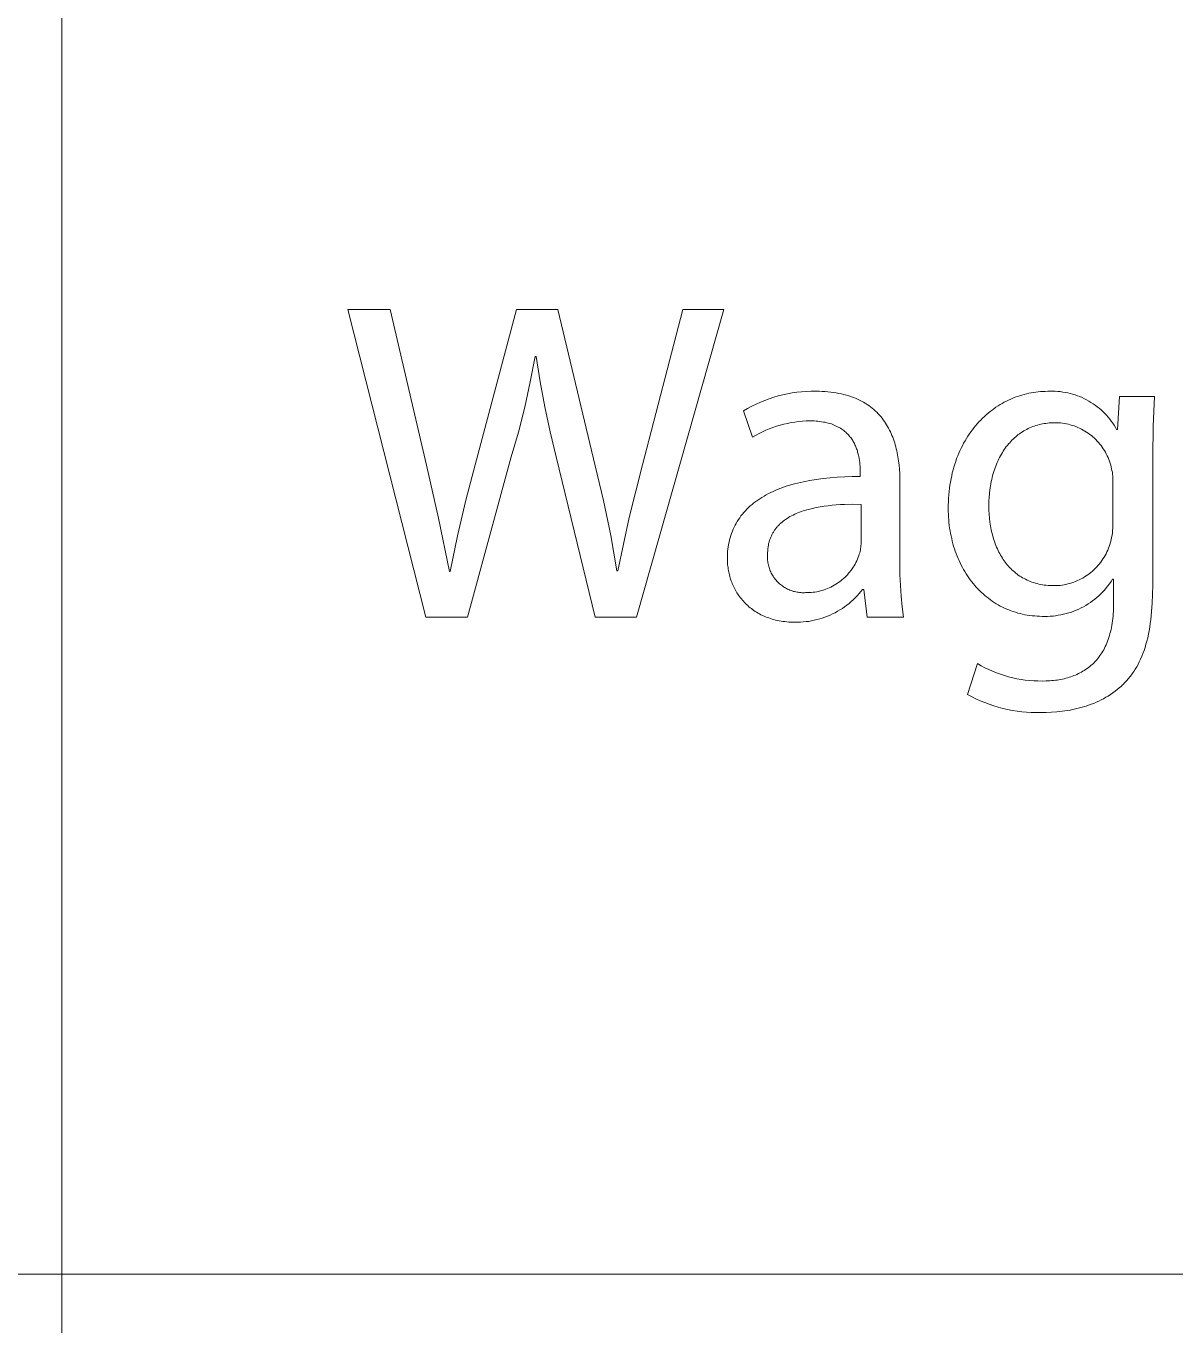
# Model space of a CAD drawing. Header units: millimetres. Extents: x 1348 to 6197, y -150 to 3238.
# Drawn here: x 5765.6 to 5887.8, y 115.8 to 253.9 of the extents above; entities that cross this region are included whole.
import ezdxf

# ---------------------------------------------------------------- set-up
doc = ezdxf.new("R2010")
doc.units = ezdxf.units.MM
doc.header["$MEASUREMENT"] = 0
doc.layers.add('Domyślny', color=7, linetype='Continuous', true_color=0x000000)

msp = doc.modelspace()

# ---------------------------------------------------------------- linework, layer by layer
at = {"layer": 'Domyślny', "color": 18, "lineweight": 15, "true_color": 0x000000}
for p, q in [((5769.41, -14.38), (5769.41, 392.21)), ((5808.14, 191.05), (5799.84, 223.76)), ((5799.84, 223.76), (5804.33, 223.76)), ((5804.33, 223.76), (5808.21, 207.23)), ((5813.39, 207.26), (5817.77, 223.76)), ((5817.77, 223.76), (5822.18, 223.76)), ((5822.18, 223.76), (5826.15, 207.16)), ((5839.81, 223.76), (5830.54, 191.05)), ((5831.17, 207.26), (5835.48, 223.76)), ((5835.48, 223.76), (5839.81, 223.76)), ((5819.75, 218.77), (5819.24, 216.08)), ((5819.85, 218.77), (5819.75, 218.77)), ((5820.27, 216.09), (5819.85, 218.77)), ((5819.24, 216.08), (5818.64, 213.4)), ((5820.77, 213.41), (5820.27, 216.09)), ((5844.18, 214.11), (5844.65, 214.28)), ((5844.65, 214.28), (5845.13, 214.44)), ((5845.13, 214.44), (5845.62, 214.58)), ((5845.62, 214.58), (5846.11, 214.7)), ((5846.11, 214.7), (5846.6, 214.81)), ((5846.6, 214.81), (5847.1, 214.9)), ((5847.1, 214.9), (5847.6, 214.97)), ((5847.6, 214.97), (5848.1, 215.02)), ((5848.1, 215.02), (5848.61, 215.06)), ((5848.61, 215.06), (5849.11, 215.08)), ((5849.11, 215.08), (5849.62, 215.08)), ((5849.62, 215.08), (5849.95, 215.08)), ((5849.95, 215.08), (5850.27, 215.07)), ((5850.27, 215.07), (5850.59, 215.05)), ((5850.59, 215.05), (5850.9, 215.02)), ((5850.9, 215.02), (5851.2, 214.99)), ((5851.2, 214.99), (5851.5, 214.96)), ((5851.5, 214.96), (5851.78, 214.91)), ((5851.78, 214.91), (5852.06, 214.86)), ((5852.06, 214.86), (5852.34, 214.8)), ((5852.34, 214.8), (5852.6, 214.74)), ((5852.6, 214.74), (5852.86, 214.67)), ((5852.86, 214.67), (5853.11, 214.6)), ((5853.11, 214.6), (5853.35, 214.52)), ((5853.35, 214.52), (5853.59, 214.43)), ((5853.59, 214.43), (5853.82, 214.34)), ((5853.82, 214.34), (5854.04, 214.24)), ((5854.04, 214.24), (5854.26, 214.14)), ((5870.11, 214.14), (5870.35, 214.25)), ((5870.35, 214.25), (5870.58, 214.35)), ((5870.58, 214.35), (5870.82, 214.44)), ((5870.82, 214.44), (5871.06, 214.53)), ((5871.06, 214.53), (5871.3, 214.61)), ((5871.3, 214.61), (5871.54, 214.68)), ((5871.54, 214.68), (5871.78, 214.75)), ((5871.78, 214.75), (5872.03, 214.81)), ((5872.03, 214.81), (5872.27, 214.87)), ((5872.27, 214.87), (5872.52, 214.92)), ((5872.52, 214.92), (5872.77, 214.96)), ((5872.77, 214.96), (5873.02, 214.99)), ((5873.02, 214.99), (5873.27, 215.02)), ((5873.27, 215.02), (5873.52, 215.05)), ((5873.52, 215.05), (5873.77, 215.06)), ((5873.77, 215.06), (5874.02, 215.07)), ((5874.02, 215.07), (5874.28, 215.08)), ((5874.28, 215.08), (5874.54, 215.09)), ((5874.54, 215.09), (5874.81, 215.09)), ((5874.81, 215.09), (5875.08, 215.08)), ((5875.08, 215.08), (5875.35, 215.06)), ((5875.35, 215.06), (5875.61, 215.04)), ((5875.61, 215.04), (5875.88, 215)), ((5875.88, 215), (5876.14, 214.96)), ((5876.14, 214.96), (5876.41, 214.91)), ((5876.41, 214.91), (5876.67, 214.85)), ((5876.67, 214.85), (5876.93, 214.78)), ((5876.93, 214.78), (5877.18, 214.7)), ((5877.18, 214.7), (5877.44, 214.61)), ((5877.44, 214.61), (5877.69, 214.51)), ((5877.69, 214.51), (5877.93, 214.41)), ((5877.93, 214.41), (5878.18, 214.29)), ((5878.18, 214.29), (5878.41, 214.17)), ((5878.41, 214.17), (5878.65, 214.04)), ((5881.7, 211.01), (5881.91, 214.54)), ((5881.91, 214.54), (5885.63, 214.54)), ((5885.63, 214.54), (5885.5, 211.32)), ((5818.64, 213.4), (5817.97, 210.74)), ((5821.34, 210.75), (5820.77, 213.41)), ((5841.91, 213), (5842.35, 213.25)), ((5842.87, 210.19), (5841.91, 213)), ((5842.35, 213.25), (5842.8, 213.49)), ((5842.8, 213.49), (5843.25, 213.71)), ((5843.25, 213.71), (5843.71, 213.92)), ((5843.71, 213.92), (5844.18, 214.11)), ((5854.26, 214.14), (5854.47, 214.03)), ((5854.47, 214.03), (5854.68, 213.92)), ((5854.68, 213.92), (5854.87, 213.8)), ((5854.87, 213.8), (5855.07, 213.68)), ((5855.07, 213.68), (5855.25, 213.55)), ((5855.25, 213.55), (5855.43, 213.42)), ((5855.43, 213.42), (5855.6, 213.28)), ((5855.6, 213.28), (5855.77, 213.14)), ((5855.77, 213.14), (5855.93, 213)), ((5855.93, 213), (5856.09, 212.85)), ((5856.09, 212.85), (5856.24, 212.69)), ((5867.93, 212.75), (5868.14, 212.92)), ((5868.14, 212.92), (5868.35, 213.08)), ((5868.35, 213.08), (5868.56, 213.23)), ((5868.56, 213.23), (5868.77, 213.38)), ((5868.77, 213.38), (5868.99, 213.52)), ((5868.99, 213.52), (5869.21, 213.66)), ((5869.21, 213.66), (5869.43, 213.79)), ((5869.43, 213.79), (5869.66, 213.91)), ((5869.66, 213.91), (5869.88, 214.03)), ((5869.88, 214.03), (5870.11, 214.14)), ((5878.65, 214.04), (5878.88, 213.9)), ((5878.88, 213.9), (5879.1, 213.76)), ((5879.1, 213.76), (5879.32, 213.6)), ((5879.32, 213.6), (5879.54, 213.44)), ((5879.54, 213.44), (5879.75, 213.27)), ((5879.75, 213.27), (5879.95, 213.1)), ((5879.95, 213.1), (5880.15, 212.92)), ((5880.15, 212.92), (5880.34, 212.73)), ((5845.81, 211.48), (5845.42, 211.36)), ((5846.19, 211.58), (5845.81, 211.48)), ((5846.59, 211.67), (5846.19, 211.58)), ((5846.98, 211.75), (5846.59, 211.67)), ((5847.38, 211.81), (5846.98, 211.75)), ((5847.78, 211.86), (5847.38, 211.81)), ((5848.18, 211.9), (5847.78, 211.86)), ((5848.58, 211.92), (5848.18, 211.9)), ((5848.99, 211.93), (5848.58, 211.92)), ((5849.21, 211.93), (5848.99, 211.93)), ((5849.42, 211.92), (5849.21, 211.93)), ((5849.63, 211.91), (5849.42, 211.92)), ((5849.84, 211.89), (5849.63, 211.91)), ((5850.04, 211.87), (5849.84, 211.89)), ((5850.23, 211.84), (5850.04, 211.87)), ((5850.42, 211.81), (5850.23, 211.84)), ((5850.6, 211.78), (5850.42, 211.81)), ((5850.77, 211.74), (5850.6, 211.78)), ((5850.94, 211.69), (5850.77, 211.74)), ((5851.11, 211.65), (5850.94, 211.69)), ((5851.27, 211.6), (5851.11, 211.65)), ((5851.42, 211.54), (5851.27, 211.6)), ((5851.57, 211.48), (5851.42, 211.54)), ((5851.71, 211.42), (5851.57, 211.48)), ((5851.85, 211.35), (5851.71, 211.42)), ((5856.24, 212.69), (5856.38, 212.54)), ((5856.38, 212.54), (5856.52, 212.38)), ((5856.52, 212.38), (5856.66, 212.21)), ((5856.66, 212.21), (5856.78, 212.04)), ((5856.78, 212.04), (5856.91, 211.87)), ((5856.91, 211.87), (5857.02, 211.7)), ((5857.02, 211.7), (5857.14, 211.52)), ((5857.14, 211.52), (5857.24, 211.34)), ((5866.43, 211.2), (5866.6, 211.42)), ((5866.6, 211.42), (5866.78, 211.63)), ((5866.78, 211.63), (5866.96, 211.83)), ((5866.96, 211.83), (5867.15, 212.02)), ((5867.15, 212.02), (5867.34, 212.21)), ((5867.34, 212.21), (5867.54, 212.4)), ((5867.54, 212.4), (5867.73, 212.58)), ((5867.73, 212.58), (5867.93, 212.75)), ((5873.02, 211.44), (5872.85, 211.38)), ((5873.19, 211.49), (5873.02, 211.44)), ((5873.36, 211.53), (5873.19, 211.49)), ((5873.53, 211.57), (5873.36, 211.53)), ((5873.71, 211.61), (5873.53, 211.57)), ((5873.89, 211.64), (5873.71, 211.61)), ((5874.07, 211.67), (5873.89, 211.64)), ((5874.25, 211.69), (5874.07, 211.67)), ((5874.44, 211.71), (5874.25, 211.69)), ((5874.62, 211.72), (5874.44, 211.71)), ((5874.81, 211.73), (5874.62, 211.72)), ((5875, 211.73), (5874.81, 211.73)), ((5875.21, 211.73), (5875, 211.73)), ((5875.42, 211.72), (5875.21, 211.73)), ((5875.64, 211.71), (5875.42, 211.72)), ((5875.85, 211.68), (5875.64, 211.71)), ((5876.06, 211.65), (5875.85, 211.68)), ((5876.26, 211.61), (5876.06, 211.65)), ((5876.47, 211.57), (5876.26, 211.61)), ((5876.68, 211.51), (5876.47, 211.57)), ((5876.88, 211.45), (5876.68, 211.51)), ((5877.08, 211.39), (5876.88, 211.45)), ((5880.34, 212.73), (5880.52, 212.53)), ((5880.52, 212.53), (5880.7, 212.33)), ((5880.7, 212.33), (5880.87, 212.12)), ((5880.87, 212.12), (5881.03, 211.91)), ((5881.03, 211.91), (5881.19, 211.69)), ((5881.19, 211.69), (5881.33, 211.47)), ((5881.33, 211.47), (5881.47, 211.24)), ((5817.97, 210.74), (5817.22, 208.1)), ((5821.98, 208.1), (5821.34, 210.75)), ((5843.21, 210.39), (5842.87, 210.19)), ((5843.57, 210.59), (5843.21, 210.39)), ((5843.93, 210.77), (5843.57, 210.59)), ((5844.29, 210.93), (5843.93, 210.77)), ((5844.66, 211.09), (5844.29, 210.93)), ((5845.04, 211.23), (5844.66, 211.09)), ((5845.42, 211.36), (5845.04, 211.23)), ((5851.98, 211.28), (5851.85, 211.35)), ((5852.11, 211.21), (5851.98, 211.28)), ((5852.24, 211.14), (5852.11, 211.21)), ((5852.36, 211.06), (5852.24, 211.14)), ((5852.47, 210.98), (5852.36, 211.06)), ((5852.58, 210.9), (5852.47, 210.98)), ((5852.69, 210.81), (5852.58, 210.9)), ((5852.79, 210.72), (5852.69, 210.81)), ((5852.89, 210.63), (5852.79, 210.72)), ((5852.98, 210.54), (5852.89, 210.63)), ((5853.07, 210.44), (5852.98, 210.54)), ((5853.16, 210.35), (5853.07, 210.44)), ((5853.24, 210.25), (5853.16, 210.35)), ((5853.32, 210.15), (5853.24, 210.25)), ((5853.39, 210.04), (5853.32, 210.15)), ((5853.46, 209.94), (5853.39, 210.04)), ((5857.24, 211.34), (5857.35, 211.15)), ((5857.35, 211.15), (5857.44, 210.96)), ((5857.44, 210.96), (5857.54, 210.77)), ((5857.54, 210.77), (5857.63, 210.58)), ((5857.63, 210.58), (5857.71, 210.38)), ((5857.71, 210.38), (5857.79, 210.19)), ((5857.79, 210.19), (5857.86, 209.99)), ((5865.48, 209.8), (5865.62, 210.05)), ((5865.62, 210.05), (5865.77, 210.29)), ((5865.77, 210.29), (5865.93, 210.53)), ((5865.93, 210.53), (5866.09, 210.76)), ((5866.09, 210.76), (5866.26, 210.99)), ((5866.26, 210.99), (5866.43, 211.2)), ((5870.73, 210.13), (5870.6, 210)), ((5870.87, 210.24), (5870.73, 210.13)), ((5871.01, 210.36), (5870.87, 210.24)), ((5871.15, 210.47), (5871.01, 210.36)), ((5871.29, 210.57), (5871.15, 210.47)), ((5871.43, 210.67), (5871.29, 210.57)), ((5871.58, 210.77), (5871.43, 210.67)), ((5871.73, 210.86), (5871.58, 210.77)), ((5871.88, 210.95), (5871.73, 210.86)), ((5872.04, 211.03), (5871.88, 210.95)), ((5872.19, 211.11), (5872.04, 211.03)), ((5872.35, 211.18), (5872.19, 211.11)), ((5872.52, 211.25), (5872.35, 211.18)), ((5872.68, 211.32), (5872.52, 211.25)), ((5872.85, 211.38), (5872.68, 211.32)), ((5877.28, 211.32), (5877.08, 211.39)), ((5877.47, 211.24), (5877.28, 211.32)), ((5877.67, 211.15), (5877.47, 211.24)), ((5877.86, 211.05), (5877.67, 211.15)), ((5878.04, 210.96), (5877.86, 211.05)), ((5878.23, 210.85), (5878.04, 210.96)), ((5878.41, 210.74), (5878.23, 210.85)), ((5878.58, 210.62), (5878.41, 210.74)), ((5878.75, 210.49), (5878.58, 210.62)), ((5878.92, 210.36), (5878.75, 210.49)), ((5879.08, 210.23), (5878.92, 210.36)), ((5879.24, 210.09), (5879.08, 210.23)), ((5879.39, 209.94), (5879.24, 210.09)), ((5881.47, 211.24), (5881.61, 211.01)), ((5881.61, 211.01), (5881.7, 211.01)), ((5885.5, 211.32), (5885.45, 208.1)), ((5853.53, 209.83), (5853.46, 209.94)), ((5853.59, 209.73), (5853.53, 209.83)), ((5853.65, 209.62), (5853.59, 209.73)), ((5853.71, 209.51), (5853.65, 209.62)), ((5853.76, 209.4), (5853.71, 209.51)), ((5853.82, 209.29), (5853.76, 209.4)), ((5853.86, 209.18), (5853.82, 209.29)), ((5853.91, 209.07), (5853.86, 209.18)), ((5853.95, 208.95), (5853.91, 209.07)), ((5853.99, 208.84), (5853.95, 208.95)), ((5854.03, 208.73), (5853.99, 208.84)), ((5854.06, 208.62), (5854.03, 208.73)), ((5857.86, 209.99), (5857.93, 209.78)), ((5857.93, 209.78), (5858, 209.58)), ((5858, 209.58), (5858.06, 209.37)), ((5858.06, 209.37), (5858.12, 209.17)), ((5858.12, 209.17), (5858.17, 208.96)), ((5858.17, 208.96), (5858.22, 208.74)), ((5858.22, 208.74), (5858.27, 208.53)), ((5864.82, 208.48), (5864.94, 208.76)), ((5864.94, 208.76), (5865.06, 209.03)), ((5865.06, 209.03), (5865.2, 209.29)), ((5865.2, 209.29), (5865.33, 209.55)), ((5865.33, 209.55), (5865.48, 209.8)), ((5869.55, 208.72), (5869.45, 208.56)), ((5869.65, 208.88), (5869.55, 208.72)), ((5869.76, 209.04), (5869.65, 208.88)), ((5869.87, 209.19), (5869.76, 209.04)), ((5869.99, 209.33), (5869.87, 209.19)), ((5870.11, 209.48), (5869.99, 209.33)), ((5870.23, 209.61), (5870.11, 209.48)), ((5870.35, 209.75), (5870.23, 209.61)), ((5870.47, 209.88), (5870.35, 209.75)), ((5870.6, 210), (5870.47, 209.88)), ((5879.54, 209.79), (5879.39, 209.94)), ((5879.68, 209.63), (5879.54, 209.79)), ((5879.82, 209.47), (5879.68, 209.63)), ((5879.95, 209.3), (5879.82, 209.47)), ((5880.07, 209.13), (5879.95, 209.3)), ((5880.19, 208.96), (5880.07, 209.13)), ((5880.31, 208.78), (5880.19, 208.96)), ((5880.41, 208.59), (5880.31, 208.78)), ((5812.39, 203.5), (5813.39, 207.26)), ((5817.22, 208.1), (5812.55, 191.05)), ((5826.12, 191.05), (5821.98, 208.1)), ((5829.77, 201.64), (5831.17, 207.26)), ((5854.09, 208.5), (5854.06, 208.62)), ((5854.12, 208.39), (5854.09, 208.5)), ((5854.15, 208.28), (5854.12, 208.39)), ((5854.17, 208.16), (5854.15, 208.28)), ((5854.21, 207.94), (5854.17, 208.16)), ((5854.25, 207.72), (5854.21, 207.94)), ((5854.28, 207.5), (5854.25, 207.72)), ((5854.3, 207.29), (5854.28, 207.5)), ((5854.31, 207.08), (5854.3, 207.29)), ((5858.27, 208.53), (5858.31, 208.32)), ((5858.31, 208.32), (5858.35, 208.1)), ((5858.35, 208.1), (5858.42, 207.67)), ((5858.42, 207.67), (5858.47, 207.23)), ((5864.3, 207.02), (5864.39, 207.33)), ((5864.39, 207.33), (5864.49, 207.62)), ((5864.49, 207.62), (5864.59, 207.92)), ((5864.59, 207.92), (5864.7, 208.2)), ((5864.7, 208.2), (5864.82, 208.48)), ((5868.82, 207.32), (5868.75, 207.13)), ((5868.9, 207.51), (5868.82, 207.32)), ((5868.99, 207.7), (5868.9, 207.51)), ((5869.07, 207.88), (5868.99, 207.7)), ((5869.16, 208.05), (5869.07, 207.88)), ((5869.25, 208.23), (5869.16, 208.05)), ((5869.35, 208.4), (5869.25, 208.23)), ((5869.45, 208.56), (5869.35, 208.4)), ((5880.51, 208.41), (5880.41, 208.59)), ((5880.61, 208.22), (5880.51, 208.41)), ((5880.69, 208.03), (5880.61, 208.22)), ((5880.78, 207.83), (5880.69, 208.03)), ((5880.85, 207.63), (5880.78, 207.83)), ((5880.92, 207.43), (5880.85, 207.63)), ((5880.98, 207.23), (5880.92, 207.43)), ((5885.45, 208.1), (5885.45, 194.45)), ((5808.21, 207.23), (5809.47, 201.58)), ((5826.15, 207.16), (5827.03, 203.46)), ((5850.38, 205.8), (5851.12, 205.88)), ((5851.12, 205.88), (5851.89, 205.94)), ((5851.89, 205.94), (5852.68, 205.98)), ((5852.68, 205.98), (5853.49, 206)), ((5853.49, 206), (5854.33, 206.01)), ((5854.32, 206.88), (5854.31, 207.08)), ((5854.33, 206.69), (5854.32, 206.88)), ((5854.33, 206.51), (5854.33, 206.69)), ((5854.33, 206.01), (5854.33, 206.51)), ((5858.47, 207.23), (5858.51, 206.79)), ((5858.51, 206.79), (5858.54, 206.34)), ((5858.54, 206.34), (5858.56, 205.9)), ((5858.56, 205.9), (5858.56, 205.46)), ((5863.99, 205.76), (5864.06, 206.08)), ((5864.06, 206.08), (5864.13, 206.4)), ((5864.13, 206.4), (5864.21, 206.72)), ((5864.21, 206.72), (5864.3, 207.02)), ((5868.37, 205.91), (5868.32, 205.69)), ((5868.42, 206.12), (5868.37, 205.91)), ((5868.48, 206.33), (5868.42, 206.12)), ((5868.54, 206.53), (5868.48, 206.33)), ((5868.61, 206.74), (5868.54, 206.53)), ((5868.68, 206.94), (5868.61, 206.74)), ((5868.75, 207.13), (5868.68, 206.94)), ((5881.03, 207.04), (5880.98, 207.23)), ((5881.07, 206.84), (5881.03, 207.04)), ((5881.11, 206.65), (5881.07, 206.84)), ((5881.15, 206.46), (5881.11, 206.65)), ((5881.18, 206.26), (5881.15, 206.46)), ((5881.2, 206.06), (5881.18, 206.26)), ((5881.21, 205.87), (5881.2, 206.06)), ((5881.22, 205.67), (5881.21, 205.87)), ((5845.08, 204.43), (5845.34, 204.55)), ((5845.34, 204.55), (5845.6, 204.66)), ((5845.6, 204.66), (5845.88, 204.76)), ((5845.88, 204.76), (5846.16, 204.87)), ((5846.16, 204.87), (5846.45, 204.97)), ((5846.45, 204.97), (5846.74, 205.06)), ((5846.74, 205.06), (5847.04, 205.15)), ((5847.04, 205.15), (5847.35, 205.23)), ((5847.35, 205.23), (5847.66, 205.32)), ((5847.66, 205.32), (5848.3, 205.46)), ((5848.3, 205.46), (5848.97, 205.6)), ((5848.97, 205.6), (5849.66, 205.71)), ((5849.66, 205.71), (5850.38, 205.8)), ((5858.56, 205.46), (5858.56, 196.69)), ((5863.79, 204.41), (5863.83, 204.76)), ((5863.83, 204.76), (5863.88, 205.1)), ((5863.88, 205.1), (5863.93, 205.43)), ((5863.93, 205.43), (5863.99, 205.76)), ((5868.13, 204.56), (5868.1, 204.33)), ((5868.16, 204.8), (5868.13, 204.56)), ((5868.19, 205.02), (5868.16, 204.8)), ((5868.23, 205.25), (5868.19, 205.02)), ((5868.27, 205.47), (5868.23, 205.25)), ((5868.32, 205.69), (5868.27, 205.47)), ((5881.22, 205.47), (5881.22, 205.67)), ((5881.22, 205.27), (5881.22, 205.47)), ((5881.22, 201.04), (5881.22, 205.27)), ((5811.5, 199.72), (5812.39, 203.5)), ((5827.03, 203.46), (5827.79, 199.73)), ((5842.83, 203.04), (5843.02, 203.2)), ((5843.02, 203.2), (5843.22, 203.35)), ((5843.22, 203.35), (5843.43, 203.5)), ((5843.43, 203.5), (5843.65, 203.65)), ((5843.65, 203.65), (5843.87, 203.79)), ((5843.87, 203.79), (5844.1, 203.92)), ((5844.1, 203.92), (5844.33, 204.06)), ((5844.33, 204.06), (5844.57, 204.19)), ((5844.57, 204.19), (5844.82, 204.31)), ((5844.82, 204.31), (5845.08, 204.43)), ((5863.7, 202.98), (5863.71, 203.35)), ((5863.71, 203.35), (5863.73, 203.71)), ((5863.73, 203.71), (5863.76, 204.06)), ((5863.76, 204.06), (5863.79, 204.41)), ((5868.06, 203.85), (5868.03, 203.36)), ((5868.03, 203.36), (5868.03, 202.85)), ((5868.08, 204.09), (5868.06, 203.85)), ((5868.1, 204.33), (5868.08, 204.09)), ((5841.51, 201.63), (5841.65, 201.82)), ((5841.65, 201.82), (5841.8, 202.01)), ((5841.8, 202.01), (5841.95, 202.19)), ((5841.95, 202.19), (5842.12, 202.37)), ((5842.12, 202.37), (5842.28, 202.54)), ((5842.28, 202.54), (5842.46, 202.71)), ((5842.46, 202.71), (5842.64, 202.88)), ((5842.64, 202.88), (5842.83, 203.04)), ((5846.86, 201.75), (5846.7, 201.65)), ((5847.02, 201.83), (5846.86, 201.75)), ((5847.19, 201.92), (5847.02, 201.83)), ((5847.36, 202), (5847.19, 201.92)), ((5847.53, 202.07), (5847.36, 202)), ((5847.71, 202.15), (5847.53, 202.07)), ((5847.89, 202.22), (5847.71, 202.15)), ((5848.07, 202.28), (5847.89, 202.22)), ((5848.26, 202.35), (5848.07, 202.28)), ((5848.45, 202.41), (5848.26, 202.35)), ((5848.64, 202.47), (5848.45, 202.41)), ((5848.84, 202.52), (5848.64, 202.47)), ((5849.24, 202.62), (5848.84, 202.52)), ((5849.64, 202.71), (5849.24, 202.62)), ((5850.06, 202.78), (5849.64, 202.71)), ((5850.48, 202.85), (5850.06, 202.78)), ((5850.91, 202.9), (5850.48, 202.85)), ((5851.35, 202.95), (5850.91, 202.9)), ((5851.78, 202.99), (5851.35, 202.95)), ((5852.22, 203.02), (5851.78, 202.99)), ((5852.66, 203.04), (5852.22, 203.02)), ((5853.55, 203.06), (5852.66, 203.04)), ((5854.43, 203.05), (5853.55, 203.06)), ((5854.43, 198.96), (5854.43, 203.05)), ((5863.7, 202.61), (5863.7, 202.98)), ((5863.7, 202.31), (5863.7, 202.61)), ((5863.71, 202), (5863.7, 202.31)), ((5863.73, 201.7), (5863.71, 202)), ((5868.03, 202.85), (5868.03, 202.42)), ((5868.03, 202.42), (5868.05, 202)), ((5868.05, 202), (5868.09, 201.58)), ((5809.47, 201.58), (5810.63, 195.91)), ((5828.55, 195.97), (5829.77, 201.64)), ((5840.73, 200.19), (5840.82, 200.4)), ((5840.82, 200.4), (5840.92, 200.62)), ((5840.92, 200.62), (5841.02, 200.83)), ((5841.02, 200.83), (5841.13, 201.03)), ((5841.13, 201.03), (5841.25, 201.24)), ((5841.25, 201.24), (5841.38, 201.43)), ((5841.38, 201.43), (5841.51, 201.63)), ((5845.28, 200.39), (5845.23, 200.32)), ((5845.33, 200.45), (5845.28, 200.39)), ((5845.38, 200.52), (5845.33, 200.45)), ((5845.43, 200.59), (5845.38, 200.52)), ((5845.49, 200.65), (5845.43, 200.59)), ((5845.55, 200.72), (5845.49, 200.65)), ((5845.61, 200.78), (5845.55, 200.72)), ((5845.66, 200.84), (5845.61, 200.78)), ((5845.73, 200.91), (5845.66, 200.84)), ((5845.79, 200.97), (5845.73, 200.91)), ((5845.85, 201.02), (5845.79, 200.97)), ((5845.92, 201.08), (5845.85, 201.02)), ((5845.98, 201.14), (5845.92, 201.08)), ((5846.05, 201.2), (5845.98, 201.14)), ((5846.12, 201.25), (5846.05, 201.2)), ((5846.26, 201.36), (5846.12, 201.25)), ((5846.4, 201.46), (5846.26, 201.36)), ((5846.55, 201.56), (5846.4, 201.46)), ((5846.7, 201.65), (5846.55, 201.56)), ((5863.75, 201.41), (5863.73, 201.7)), ((5863.77, 201.11), (5863.75, 201.41)), ((5863.81, 200.82), (5863.77, 201.11)), ((5863.84, 200.53), (5863.81, 200.82)), ((5863.89, 200.25), (5863.84, 200.53)), ((5868.09, 201.58), (5868.13, 201.16)), ((5868.13, 201.16), (5868.16, 200.96)), ((5868.16, 200.96), (5868.19, 200.76)), ((5868.19, 200.76), (5868.23, 200.56)), ((5868.23, 200.56), (5868.27, 200.36)), ((5868.27, 200.36), (5868.31, 200.16)), ((5881.18, 200.28), (5881.2, 200.53)), ((5881.2, 200.53), (5881.22, 200.79)), ((5881.22, 200.79), (5881.22, 201.04)), ((5810.73, 195.91), (5811.5, 199.72)), ((5827.79, 199.73), (5828.44, 195.97)), ((5840.33, 198.8), (5840.38, 199.04)), ((5840.38, 199.04), (5840.44, 199.27)), ((5840.44, 199.27), (5840.5, 199.51)), ((5840.5, 199.51), (5840.57, 199.74)), ((5840.57, 199.74), (5840.64, 199.96)), ((5840.64, 199.96), (5840.73, 200.19)), ((5844.64, 199.04), (5844.62, 198.95)), ((5844.66, 199.13), (5844.64, 199.04)), ((5844.69, 199.22), (5844.66, 199.13)), ((5844.72, 199.3), (5844.69, 199.22)), ((5844.75, 199.39), (5844.72, 199.3)), ((5844.78, 199.47), (5844.75, 199.39)), ((5844.81, 199.55), (5844.78, 199.47)), ((5844.85, 199.64), (5844.81, 199.55)), ((5844.88, 199.72), (5844.85, 199.64)), ((5844.92, 199.8), (5844.88, 199.72)), ((5844.96, 199.87), (5844.92, 199.8)), ((5845, 199.95), (5844.96, 199.87)), ((5845.04, 200.03), (5845, 199.95)), ((5845.09, 200.1), (5845.04, 200.03)), ((5845.13, 200.17), (5845.09, 200.1)), ((5845.18, 200.25), (5845.13, 200.17)), ((5845.23, 200.32), (5845.18, 200.25)), ((5854.42, 198.81), (5854.43, 198.96)), ((5863.94, 199.97), (5863.89, 200.25)), ((5863.99, 199.69), (5863.94, 199.97)), ((5864.06, 199.41), (5863.99, 199.69)), ((5864.12, 199.13), (5864.06, 199.41)), ((5864.19, 198.86), (5864.12, 199.13)), ((5868.31, 200.16), (5868.36, 199.97)), ((5868.36, 199.97), (5868.41, 199.77)), ((5868.41, 199.77), (5868.46, 199.58)), ((5868.46, 199.58), (5868.51, 199.4)), ((5868.51, 199.4), (5868.57, 199.21)), ((5868.57, 199.21), (5868.64, 199.03)), ((5868.64, 199.03), (5868.7, 198.85)), ((5880.88, 198.78), (5880.95, 199.03)), ((5880.95, 199.03), (5881.02, 199.27)), ((5881.02, 199.27), (5881.07, 199.52)), ((5881.07, 199.52), (5881.12, 199.77)), ((5881.12, 199.77), (5881.16, 200.03)), ((5881.16, 200.03), (5881.18, 200.28)), ((5840.2, 197.53), (5840.22, 197.79)), ((5840.22, 197.79), (5840.23, 198.05)), ((5840.23, 198.05), (5840.26, 198.3)), ((5840.26, 198.3), (5840.29, 198.55)), ((5840.29, 198.55), (5840.33, 198.8)), ((5844.48, 197.77), (5844.47, 197.64)), ((5844.47, 197.64), (5844.47, 197.51)), ((5844.49, 198.08), (5844.48, 197.98)), ((5844.48, 197.98), (5844.48, 197.88)), ((5844.48, 197.88), (5844.48, 197.77)), ((5844.5, 198.18), (5844.49, 198.08)), ((5844.51, 198.38), (5844.5, 198.28)), ((5844.5, 198.28), (5844.5, 198.18)), ((5844.53, 198.48), (5844.51, 198.38)), ((5844.54, 198.58), (5844.53, 198.48)), ((5844.56, 198.67), (5844.54, 198.58)), ((5844.57, 198.77), (5844.56, 198.67)), ((5844.59, 198.86), (5844.57, 198.77)), ((5844.62, 198.95), (5844.59, 198.86)), ((5854.12, 197.42), (5854.19, 197.61)), ((5854.19, 197.61), (5854.23, 197.75)), ((5854.23, 197.75), (5854.28, 197.9)), ((5854.28, 197.9), (5854.31, 198.05)), ((5854.31, 198.05), (5854.35, 198.2)), ((5854.35, 198.2), (5854.37, 198.35)), ((5854.37, 198.35), (5854.39, 198.5)), ((5854.39, 198.5), (5854.41, 198.66)), ((5854.41, 198.66), (5854.42, 198.81)), ((5864.27, 198.6), (5864.19, 198.86)), ((5864.35, 198.33), (5864.27, 198.6)), ((5864.44, 198.07), (5864.35, 198.33)), ((5864.54, 197.82), (5864.44, 198.07)), ((5864.63, 197.56), (5864.54, 197.82)), ((5868.7, 198.85), (5868.77, 198.67)), ((5868.77, 198.67), (5868.84, 198.49)), ((5868.84, 198.49), (5868.92, 198.32)), ((5868.92, 198.32), (5869, 198.15)), ((5869, 198.15), (5869.08, 197.98)), ((5869.08, 197.98), (5869.17, 197.82)), ((5869.17, 197.82), (5869.26, 197.66)), ((5869.26, 197.66), (5869.35, 197.5)), ((5880.27, 197.43), (5880.37, 197.61)), ((5880.37, 197.61), (5880.48, 197.8)), ((5880.48, 197.8), (5880.57, 197.99)), ((5880.57, 197.99), (5880.66, 198.18)), ((5880.66, 198.18), (5880.74, 198.38)), ((5880.74, 198.38), (5880.81, 198.58)), ((5880.81, 198.58), (5880.88, 198.78)), ((5840.2, 197.27), (5840.2, 197.53)), ((5840.2, 197.11), (5840.2, 197.27)), ((5840.21, 196.95), (5840.2, 197.11)), ((5840.22, 196.79), (5840.21, 196.95)), ((5840.23, 196.63), (5840.22, 196.79)), ((5840.25, 196.48), (5840.23, 196.63)), ((5840.27, 196.32), (5840.25, 196.48)), ((5840.29, 196.16), (5840.27, 196.32)), ((5844.47, 197.51), (5844.47, 197.38)), ((5844.47, 197.38), (5844.47, 197.25)), ((5844.47, 197.25), (5844.48, 197.12)), ((5844.48, 197.12), (5844.5, 196.99)), ((5844.5, 196.99), (5844.51, 196.86)), ((5844.51, 196.86), (5844.54, 196.73)), ((5844.54, 196.73), (5844.56, 196.6)), ((5844.56, 196.6), (5844.6, 196.47)), ((5844.6, 196.47), (5844.63, 196.35)), ((5844.63, 196.35), (5844.67, 196.22)), ((5844.67, 196.22), (5844.72, 196.1)), ((5853.47, 196.19), (5853.58, 196.36)), ((5853.58, 196.36), (5853.68, 196.52)), ((5853.68, 196.52), (5853.78, 196.7)), ((5853.78, 196.7), (5853.87, 196.87)), ((5853.87, 196.87), (5853.96, 197.05)), ((5853.96, 197.05), (5854.04, 197.24)), ((5854.04, 197.24), (5854.12, 197.42)), ((5858.56, 196.69), (5858.56, 195.56)), ((5864.74, 197.31), (5864.63, 197.56)), ((5864.85, 197.07), (5864.74, 197.31)), ((5864.96, 196.82), (5864.85, 197.07)), ((5865.08, 196.59), (5864.96, 196.82)), ((5865.2, 196.35), (5865.08, 196.59)), ((5865.33, 196.12), (5865.2, 196.35)), ((5869.35, 197.5), (5869.45, 197.34)), ((5869.45, 197.34), (5869.55, 197.19)), ((5869.55, 197.19), (5869.65, 197.04)), ((5869.65, 197.04), (5869.76, 196.9)), ((5869.76, 196.9), (5869.87, 196.75)), ((5869.87, 196.75), (5869.98, 196.62)), ((5869.98, 196.62), (5870.1, 196.48)), ((5870.1, 196.48), (5870.22, 196.35)), ((5870.22, 196.35), (5870.34, 196.22)), ((5870.34, 196.22), (5870.47, 196.1)), ((5879.2, 196.11), (5879.35, 196.25)), ((5879.35, 196.25), (5879.5, 196.41)), ((5879.5, 196.41), (5879.64, 196.57)), ((5879.64, 196.57), (5879.78, 196.73)), ((5879.78, 196.73), (5879.91, 196.9)), ((5879.91, 196.9), (5880.04, 197.07)), ((5880.04, 197.07), (5880.15, 197.25)), ((5880.15, 197.25), (5880.27, 197.43)), ((5810.63, 195.91), (5810.73, 195.91)), ((5828.44, 195.97), (5828.55, 195.97)), ((5840.32, 196.01), (5840.29, 196.16)), ((5840.35, 195.85), (5840.32, 196.01)), ((5840.38, 195.69), (5840.35, 195.85)), ((5840.42, 195.54), (5840.38, 195.69)), ((5840.46, 195.39), (5840.42, 195.54)), ((5840.5, 195.23), (5840.46, 195.39)), ((5840.55, 195.08), (5840.5, 195.23)), ((5840.6, 194.93), (5840.55, 195.08)), ((5840.66, 194.78), (5840.6, 194.93)), ((5844.72, 196.1), (5844.76, 195.98)), ((5844.76, 195.98), (5844.82, 195.86)), ((5844.82, 195.86), (5844.87, 195.74)), ((5844.87, 195.74), (5844.94, 195.63)), ((5844.94, 195.63), (5845, 195.51)), ((5845, 195.51), (5845.07, 195.4)), ((5845.07, 195.4), (5845.14, 195.29)), ((5845.14, 195.29), (5845.22, 195.19)), ((5845.22, 195.19), (5845.3, 195.09)), ((5845.3, 195.09), (5845.38, 194.98)), ((5845.38, 194.98), (5845.47, 194.89)), ((5845.47, 194.89), (5845.56, 194.79)), ((5852.07, 194.77), (5852.23, 194.89)), ((5852.23, 194.89), (5852.39, 195.02)), ((5852.39, 195.02), (5852.54, 195.15)), ((5852.54, 195.15), (5852.69, 195.28)), ((5852.69, 195.28), (5852.83, 195.42)), ((5852.83, 195.42), (5852.97, 195.57)), ((5852.97, 195.57), (5853.1, 195.72)), ((5853.1, 195.72), (5853.23, 195.87)), ((5853.23, 195.87), (5853.35, 196.03)), ((5853.35, 196.03), (5853.47, 196.19)), ((5858.56, 195.56), (5858.6, 194.43)), ((5865.46, 195.9), (5865.33, 196.12)), ((5865.6, 195.67), (5865.46, 195.9)), ((5865.74, 195.46), (5865.6, 195.67)), ((5865.89, 195.24), (5865.74, 195.46)), ((5866.04, 195.03), (5865.89, 195.24)), ((5866.19, 194.83), (5866.04, 195.03)), ((5866.35, 194.63), (5866.19, 194.83)), ((5870.47, 196.1), (5870.6, 195.98)), ((5870.6, 195.98), (5870.73, 195.86)), ((5870.73, 195.86), (5870.87, 195.75)), ((5870.87, 195.75), (5871.01, 195.64)), ((5871.01, 195.64), (5871.15, 195.53)), ((5871.15, 195.53), (5871.3, 195.43)), ((5871.3, 195.43), (5871.45, 195.34)), ((5871.45, 195.34), (5871.6, 195.25)), ((5871.6, 195.25), (5871.76, 195.16)), ((5871.76, 195.16), (5871.92, 195.08)), ((5871.92, 195.08), (5872.09, 195)), ((5872.09, 195), (5872.25, 194.92)), ((5872.25, 194.92), (5872.42, 194.85)), ((5872.42, 194.85), (5872.6, 194.79)), ((5877.04, 194.78), (5877.24, 194.85)), ((5877.24, 194.85), (5877.43, 194.94)), ((5877.43, 194.94), (5877.63, 195.02)), ((5877.63, 195.02), (5877.82, 195.12)), ((5877.82, 195.12), (5878.01, 195.22)), ((5878.01, 195.22), (5878.19, 195.33)), ((5878.19, 195.33), (5878.37, 195.45)), ((5878.37, 195.45), (5878.54, 195.57)), ((5878.54, 195.57), (5878.71, 195.69)), ((5878.71, 195.69), (5878.88, 195.82)), ((5878.88, 195.82), (5879.04, 195.96)), ((5879.04, 195.96), (5879.2, 196.11)), ((5881.01, 194.84), (5880.85, 194.61)), ((5881.17, 195.08), (5881.01, 194.84)), ((5881.28, 195.08), (5881.17, 195.08)), ((5881.28, 192.47), (5881.28, 195.08)), ((5840.71, 194.64), (5840.66, 194.78)), ((5840.78, 194.49), (5840.71, 194.64)), ((5840.84, 194.34), (5840.78, 194.49)), ((5840.91, 194.2), (5840.84, 194.34)), ((5840.98, 194.06), (5840.91, 194.2)), ((5841.06, 193.92), (5840.98, 194.06)), ((5841.14, 193.78), (5841.06, 193.92)), ((5841.22, 193.64), (5841.14, 193.78)), ((5841.31, 193.51), (5841.22, 193.64)), ((5841.4, 193.38), (5841.31, 193.51)), ((5845.56, 194.79), (5845.65, 194.7)), ((5845.65, 194.7), (5845.75, 194.61)), ((5845.75, 194.61), (5845.85, 194.53)), ((5845.85, 194.53), (5845.95, 194.45)), ((5845.95, 194.45), (5846.05, 194.37)), ((5846.05, 194.37), (5846.16, 194.29)), ((5846.16, 194.29), (5846.27, 194.22)), ((5846.27, 194.22), (5846.38, 194.16)), ((5846.38, 194.16), (5846.5, 194.09)), ((5846.5, 194.09), (5846.61, 194.04)), ((5846.61, 194.04), (5846.73, 193.98)), ((5846.73, 193.98), (5846.85, 193.93)), ((5846.85, 193.93), (5846.98, 193.88)), ((5846.98, 193.88), (5847.1, 193.84)), ((5847.1, 193.84), (5847.22, 193.8)), ((5847.22, 193.8), (5847.35, 193.77)), ((5847.35, 193.77), (5847.48, 193.74)), ((5847.48, 193.74), (5847.61, 193.72)), ((5847.61, 193.72), (5847.74, 193.7)), ((5847.74, 193.7), (5847.87, 193.68)), ((5847.87, 193.68), (5848, 193.67)), ((5848, 193.67), (5848.13, 193.66)), ((5848.13, 193.66), (5848.26, 193.66)), ((5848.26, 193.66), (5848.39, 193.66)), ((5848.39, 193.66), (5848.52, 193.67)), ((5848.52, 193.67), (5848.72, 193.67)), ((5848.72, 193.67), (5848.92, 193.67)), ((5848.92, 193.67), (5849.12, 193.69)), ((5849.12, 193.69), (5849.31, 193.7)), ((5849.31, 193.7), (5849.51, 193.73)), ((5849.51, 193.73), (5849.71, 193.76)), ((5849.71, 193.76), (5849.9, 193.8)), ((5849.9, 193.8), (5850.1, 193.85)), ((5850.1, 193.85), (5850.29, 193.9)), ((5850.29, 193.9), (5850.48, 193.96)), ((5850.48, 193.96), (5850.67, 194.03)), ((5850.67, 194.03), (5850.86, 194.1)), ((5850.86, 194.1), (5851.04, 194.18)), ((5851.04, 194.18), (5851.22, 194.26)), ((5851.22, 194.26), (5851.4, 194.35)), ((5851.4, 194.35), (5851.57, 194.45)), ((5851.57, 194.45), (5851.74, 194.55)), ((5851.74, 194.55), (5851.91, 194.66)), ((5851.91, 194.66), (5852.07, 194.77)), ((5854.2, 193.55), (5854, 193.33)), ((5854.39, 193.77), (5854.2, 193.55)), ((5854.57, 194.01), (5854.39, 193.77)), ((5854.73, 194.01), (5854.57, 194.01)), ((5855.06, 191.05), (5854.73, 194.01)), ((5858.6, 194.43), (5858.68, 193.3)), ((5866.52, 194.44), (5866.35, 194.63)), ((5866.68, 194.25), (5866.52, 194.44)), ((5866.86, 194.06), (5866.68, 194.25)), ((5867.03, 193.88), (5866.86, 194.06)), ((5867.21, 193.71), (5867.03, 193.88)), ((5867.4, 193.54), (5867.21, 193.71)), ((5867.59, 193.37), (5867.4, 193.54)), ((5872.6, 194.79), (5872.78, 194.73)), ((5872.78, 194.73), (5872.96, 194.67)), ((5872.96, 194.67), (5873.14, 194.62)), ((5873.14, 194.62), (5873.33, 194.58)), ((5873.33, 194.58), (5873.52, 194.54)), ((5873.52, 194.54), (5873.72, 194.5)), ((5873.72, 194.5), (5873.91, 194.47)), ((5873.91, 194.47), (5874.11, 194.45)), ((5874.11, 194.45), (5874.32, 194.43)), ((5874.32, 194.43), (5874.53, 194.42)), ((5874.53, 194.42), (5874.74, 194.41)), ((5874.74, 194.41), (5874.95, 194.41)), ((5874.95, 194.41), (5875.17, 194.41)), ((5875.17, 194.41), (5875.38, 194.42)), ((5875.38, 194.42), (5875.59, 194.44)), ((5875.59, 194.44), (5875.8, 194.47)), ((5875.8, 194.47), (5876.01, 194.5)), ((5876.01, 194.5), (5876.22, 194.54)), ((5876.22, 194.54), (5876.43, 194.59)), ((5876.43, 194.59), (5876.63, 194.65)), ((5876.63, 194.65), (5876.84, 194.71)), ((5876.84, 194.71), (5877.04, 194.78)), ((5879.92, 193.53), (5879.71, 193.33)), ((5880.12, 193.73), (5879.92, 193.53)), ((5880.31, 193.94), (5880.12, 193.73)), ((5880.5, 194.16), (5880.31, 193.94)), ((5880.68, 194.38), (5880.5, 194.16)), ((5880.85, 194.61), (5880.68, 194.38)), ((5885.44, 193.47), (5885.4, 192.53)), ((5885.45, 194.45), (5885.44, 193.47)), ((5841.49, 193.24), (5841.4, 193.38)), ((5841.59, 193.12), (5841.49, 193.24)), ((5841.69, 192.99), (5841.59, 193.12)), ((5841.8, 192.86), (5841.69, 192.99)), ((5841.9, 192.74), (5841.8, 192.86)), ((5842.01, 192.62), (5841.9, 192.74)), ((5842.13, 192.51), (5842.01, 192.62)), ((5842.25, 192.39), (5842.13, 192.51)), ((5842.37, 192.28), (5842.25, 192.39)), ((5842.49, 192.17), (5842.37, 192.28)), ((5842.62, 192.06), (5842.49, 192.17)), ((5842.75, 191.96), (5842.62, 192.06)), ((5852.67, 192.15), (5852.43, 191.99)), ((5852.91, 192.33), (5852.67, 192.15)), ((5853.14, 192.52), (5852.91, 192.33)), ((5853.37, 192.71), (5853.14, 192.52)), ((5853.59, 192.91), (5853.37, 192.71)), ((5853.8, 193.11), (5853.59, 192.91)), ((5854, 193.33), (5853.8, 193.11)), ((5858.68, 193.3), (5858.79, 192.17)), ((5858.79, 192.17), (5858.95, 191.05)), ((5867.78, 193.21), (5867.59, 193.37)), ((5867.98, 193.06), (5867.78, 193.21)), ((5868.18, 192.91), (5867.98, 193.06)), ((5868.38, 192.76), (5868.18, 192.91)), ((5868.59, 192.62), (5868.38, 192.76)), ((5868.8, 192.49), (5868.59, 192.62)), ((5869.01, 192.37), (5868.8, 192.49)), ((5869.23, 192.24), (5869.01, 192.37)), ((5869.45, 192.13), (5869.23, 192.24)), ((5869.68, 192.02), (5869.45, 192.13)), ((5878.09, 192.17), (5877.84, 192.04)), ((5878.34, 192.31), (5878.09, 192.17)), ((5878.58, 192.46), (5878.34, 192.31)), ((5878.82, 192.62), (5878.58, 192.46)), ((5879.05, 192.79), (5878.82, 192.62)), ((5879.28, 192.96), (5879.05, 192.79)), ((5879.5, 193.14), (5879.28, 192.96)), ((5879.71, 193.33), (5879.5, 193.14)), ((5881.27, 191.92), (5881.28, 192.47)), ((5885.4, 192.53), (5885.33, 191.64)), ((5812.55, 191.05), (5808.14, 191.05)), ((5830.54, 191.05), (5826.12, 191.05)), ((5842.89, 191.86), (5842.75, 191.96)), ((5843.03, 191.76), (5842.89, 191.86)), ((5843.17, 191.67), (5843.03, 191.76)), ((5843.31, 191.57), (5843.17, 191.67)), ((5843.46, 191.49), (5843.31, 191.57)), ((5843.62, 191.4), (5843.46, 191.49)), ((5843.77, 191.32), (5843.62, 191.4)), ((5843.93, 191.24), (5843.77, 191.32)), ((5844.1, 191.17), (5843.93, 191.24)), ((5844.26, 191.1), (5844.1, 191.17)), ((5844.43, 191.03), (5844.26, 191.1)), ((5844.6, 190.97), (5844.43, 191.03)), ((5844.78, 190.91), (5844.6, 190.97)), ((5844.96, 190.85), (5844.78, 190.91)), ((5845.14, 190.8), (5844.96, 190.85)), ((5845.33, 190.75), (5845.14, 190.8)), ((5845.52, 190.71), (5845.33, 190.75)), ((5845.72, 190.67), (5845.52, 190.71)), ((5845.91, 190.64), (5845.72, 190.67)), ((5849.45, 190.72), (5849.15, 190.66)), ((5849.73, 190.79), (5849.45, 190.72)), ((5850.02, 190.87), (5849.73, 190.79)), ((5850.3, 190.96), (5850.02, 190.87)), ((5850.58, 191.05), (5850.3, 190.96)), ((5850.86, 191.16), (5850.58, 191.05)), ((5851.13, 191.27), (5850.86, 191.16)), ((5851.4, 191.4), (5851.13, 191.27)), ((5851.66, 191.53), (5851.4, 191.4)), ((5851.92, 191.68), (5851.66, 191.53)), ((5852.18, 191.83), (5851.92, 191.68)), ((5852.43, 191.99), (5852.18, 191.83)), ((5858.95, 191.05), (5855.06, 191.05)), ((5869.91, 191.92), (5869.68, 192.02)), ((5870.14, 191.82), (5869.91, 191.92)), ((5870.37, 191.73), (5870.14, 191.82)), ((5870.61, 191.64), (5870.37, 191.73)), ((5870.85, 191.57), (5870.61, 191.64)), ((5871.1, 191.49), (5870.85, 191.57)), ((5871.35, 191.43), (5871.1, 191.49)), ((5871.6, 191.37), (5871.35, 191.43)), ((5871.85, 191.32), (5871.6, 191.37)), ((5872.1, 191.27), (5871.85, 191.32)), ((5872.36, 191.23), (5872.1, 191.27)), ((5872.62, 191.2), (5872.36, 191.23)), ((5872.89, 191.18), (5872.62, 191.2)), ((5873.15, 191.16), (5872.89, 191.18)), ((5873.42, 191.15), (5873.15, 191.16)), ((5873.69, 191.14), (5873.42, 191.15)), ((5873.98, 191.14), (5873.69, 191.14)), ((5874.26, 191.14), (5873.98, 191.14)), ((5874.55, 191.15), (5874.26, 191.14)), ((5874.84, 191.17), (5874.55, 191.15)), ((5875.12, 191.2), (5874.84, 191.17)), ((5875.4, 191.25), (5875.12, 191.2)), ((5875.68, 191.3), (5875.4, 191.25)), ((5875.96, 191.36), (5875.68, 191.3)), ((5876.24, 191.43), (5875.96, 191.36)), ((5876.51, 191.51), (5876.24, 191.43)), ((5876.79, 191.59), (5876.51, 191.51)), ((5877.05, 191.69), (5876.79, 191.59)), ((5877.32, 191.8), (5877.05, 191.69)), ((5877.58, 191.91), (5877.32, 191.8)), ((5877.84, 192.04), (5877.58, 191.91)), ((5881.17, 190.65), (5881.2, 190.9)), ((5881.2, 190.9), (5881.23, 191.15)), ((5881.23, 191.15), (5881.25, 191.4)), ((5881.25, 191.4), (5881.26, 191.66)), ((5881.26, 191.66), (5881.27, 191.92)), ((5885.25, 190.79), (5885.19, 190.38)), ((5885.29, 191.21), (5885.25, 190.79)), ((5885.33, 191.64), (5885.29, 191.21)), ((5846.11, 190.6), (5845.91, 190.64)), ((5846.32, 190.58), (5846.11, 190.6)), ((5846.52, 190.56), (5846.32, 190.58)), ((5846.73, 190.54), (5846.52, 190.56)), ((5846.95, 190.53), (5846.73, 190.54)), ((5847.17, 190.52), (5846.95, 190.53)), ((5847.39, 190.52), (5847.17, 190.52)), ((5847.68, 190.52), (5847.39, 190.52)), ((5847.98, 190.53), (5847.68, 190.52)), ((5848.27, 190.55), (5847.98, 190.53)), ((5848.57, 190.58), (5848.27, 190.55)), ((5848.86, 190.61), (5848.57, 190.58)), ((5849.15, 190.66), (5848.86, 190.61)), ((5880.84, 189.09), (5880.9, 189.3)), ((5880.9, 189.3), (5880.96, 189.51)), ((5880.96, 189.51), (5881.01, 189.73)), ((5881.01, 189.73), (5881.06, 189.95)), ((5881.06, 189.95), (5881.1, 190.18)), ((5881.1, 190.18), (5881.14, 190.41)), ((5881.14, 190.41), (5881.17, 190.65)), ((5885.06, 189.6), (5884.99, 189.23)), ((5885.13, 189.99), (5885.06, 189.6)), ((5885.19, 190.38), (5885.13, 189.99)), ((5880.32, 187.76), (5880.4, 187.94)), ((5880.4, 187.94), (5880.49, 188.12)), ((5880.49, 188.12), (5880.57, 188.3)), ((5880.57, 188.3), (5880.64, 188.49)), ((5880.64, 188.49), (5880.71, 188.69)), ((5880.71, 188.69), (5880.78, 188.88)), ((5880.78, 188.88), (5880.84, 189.09)), ((5884.73, 188.17), (5884.63, 187.83)), ((5884.82, 188.51), (5884.73, 188.17)), ((5884.91, 188.86), (5884.82, 188.51)), ((5884.99, 189.23), (5884.91, 188.86)), ((5879.38, 186.4), (5879.49, 186.53)), ((5879.49, 186.53), (5879.61, 186.67)), ((5879.61, 186.67), (5879.72, 186.81)), ((5879.72, 186.81), (5879.83, 186.96)), ((5879.83, 186.96), (5879.93, 187.11)), ((5879.93, 187.11), (5880.04, 187.27)), ((5880.04, 187.27), (5880.13, 187.43)), ((5880.13, 187.43), (5880.23, 187.59)), ((5880.23, 187.59), (5880.32, 187.76)), ((5884.16, 186.6), (5884.02, 186.31)), ((5884.28, 186.89), (5884.16, 186.6)), ((5884.41, 187.2), (5884.28, 186.89)), ((5884.52, 187.51), (5884.41, 187.2)), ((5884.63, 187.83), (5884.52, 187.51)), ((5865.73, 182.84), (5866.8, 186.11)), ((5866.8, 186.11), (5867.19, 185.88)), ((5867.19, 185.88), (5867.59, 185.67)), ((5867.59, 185.67), (5868, 185.48)), ((5868, 185.48), (5868.41, 185.3)), ((5868.41, 185.3), (5868.83, 185.13)), ((5877.71, 185.13), (5877.87, 185.21)), ((5877.87, 185.21), (5878.02, 185.3)), ((5878.02, 185.3), (5878.17, 185.39)), ((5878.17, 185.39), (5878.31, 185.48)), ((5878.31, 185.48), (5878.46, 185.58)), ((5878.46, 185.58), (5878.6, 185.69)), ((5878.6, 185.69), (5878.74, 185.8)), ((5878.74, 185.8), (5878.87, 185.91)), ((5878.87, 185.91), (5879, 186.02)), ((5879, 186.02), (5879.13, 186.14)), ((5879.13, 186.14), (5879.25, 186.27)), ((5879.25, 186.27), (5879.38, 186.4)), ((5883.42, 185.26), (5883.34, 185.13)), ((5883.58, 185.51), (5883.42, 185.26)), ((5883.74, 185.77), (5883.58, 185.51)), ((5883.88, 186.03), (5883.74, 185.77)), ((5884.02, 186.31), (5883.88, 186.03)), ((5868.83, 185.13), (5869.26, 184.98)), ((5869.26, 184.98), (5869.69, 184.84)), ((5869.69, 184.84), (5870.12, 184.71)), ((5870.12, 184.71), (5870.56, 184.6)), ((5870.56, 184.6), (5871, 184.51)), ((5871, 184.51), (5871.44, 184.43)), ((5871.44, 184.43), (5871.89, 184.37)), ((5871.89, 184.37), (5872.34, 184.32)), ((5872.34, 184.32), (5872.79, 184.29)), ((5872.79, 184.29), (5873.24, 184.27)), ((5873.24, 184.27), (5873.69, 184.26)), ((5873.69, 184.26), (5874.1, 184.27)), ((5874.1, 184.27), (5874.3, 184.28)), ((5874.3, 184.28), (5874.5, 184.29)), ((5874.5, 184.29), (5874.7, 184.31)), ((5874.7, 184.31), (5874.89, 184.33)), ((5874.89, 184.33), (5875.09, 184.35)), ((5875.09, 184.35), (5875.28, 184.37)), ((5875.28, 184.37), (5875.47, 184.4)), ((5875.47, 184.4), (5875.65, 184.44)), ((5875.65, 184.44), (5875.84, 184.47)), ((5875.84, 184.47), (5876.02, 184.51)), ((5876.02, 184.51), (5876.2, 184.56)), ((5876.2, 184.56), (5876.38, 184.61)), ((5876.38, 184.61), (5876.55, 184.66)), ((5876.55, 184.66), (5876.73, 184.71)), ((5876.73, 184.71), (5876.9, 184.77)), ((5876.9, 184.77), (5877.06, 184.84)), ((5877.06, 184.84), (5877.23, 184.9)), ((5877.23, 184.9), (5877.39, 184.97)), ((5877.39, 184.97), (5877.55, 185.05)), ((5877.55, 185.05), (5877.71, 185.13)), ((5882.21, 183.83), (5882.11, 183.73)), ((5882.32, 183.93), (5882.21, 183.83)), ((5882.42, 184.03), (5882.32, 183.93)), ((5882.52, 184.13), (5882.42, 184.03)), ((5882.62, 184.23), (5882.52, 184.13)), ((5882.71, 184.34), (5882.62, 184.23)), ((5882.81, 184.45), (5882.71, 184.34)), ((5882.9, 184.56), (5882.81, 184.45)), ((5882.99, 184.67), (5882.9, 184.56)), ((5883.08, 184.78), (5882.99, 184.67)), ((5883.17, 184.9), (5883.08, 184.78)), ((5883.25, 185.01), (5883.17, 184.9)), ((5883.34, 185.13), (5883.25, 185.01)), ((5866.18, 182.6), (5865.73, 182.84)), ((5866.64, 182.38), (5866.18, 182.6)), ((5880.22, 182.38), (5879.96, 182.25)), ((5880.47, 182.53), (5880.22, 182.38)), ((5880.72, 182.67), (5880.47, 182.53)), ((5880.96, 182.83), (5880.72, 182.67)), ((5881.2, 182.99), (5880.96, 182.83)), ((5881.44, 183.17), (5881.2, 182.99)), ((5881.67, 183.35), (5881.44, 183.17)), ((5881.89, 183.54), (5881.67, 183.35)), ((5882.11, 183.73), (5881.89, 183.54)), ((5867.1, 182.17), (5866.64, 182.38)), ((5867.57, 181.97), (5867.1, 182.17)), ((5868.05, 181.79), (5867.57, 181.97)), ((5868.53, 181.63), (5868.05, 181.79)), ((5869.02, 181.48), (5868.53, 181.63)), ((5869.51, 181.35), (5869.02, 181.48)), ((5870.01, 181.24), (5869.51, 181.35)), ((5870.51, 181.14), (5870.01, 181.24)), ((5871.01, 181.06), (5870.51, 181.14)), ((5871.51, 180.99), (5871.01, 181.06)), ((5875.82, 181.05), (5875.25, 180.98)), ((5876.1, 181.08), (5875.82, 181.05)), ((5876.39, 181.13), (5876.1, 181.08)), ((5876.67, 181.18), (5876.39, 181.13)), ((5876.96, 181.23), (5876.67, 181.18)), ((5877.24, 181.3), (5876.96, 181.23)), ((5877.52, 181.36), (5877.24, 181.3)), ((5877.8, 181.43), (5877.52, 181.36)), ((5878.08, 181.51), (5877.8, 181.43)), ((5878.36, 181.6), (5878.08, 181.51)), ((5878.63, 181.69), (5878.36, 181.6)), ((5878.91, 181.79), (5878.63, 181.69)), ((5879.17, 181.89), (5878.91, 181.79)), ((5879.44, 182.01), (5879.17, 181.89)), ((5879.7, 182.12), (5879.44, 182.01)), ((5879.96, 182.25), (5879.7, 182.12)), ((5872.02, 180.95), (5871.51, 180.99)), ((5872.53, 180.92), (5872.02, 180.95)), ((5873.04, 180.9), (5872.53, 180.92)), ((5873.55, 180.91), (5873.04, 180.9)), ((5874.11, 180.91), (5873.55, 180.91)), ((5874.68, 180.94), (5874.11, 180.91)), ((5875.25, 180.98), (5874.68, 180.94)), ((4364.91, 121.19), (6197.49, 121.19))]:
    msp.add_line(p, q, dxfattribs=at)

doc.saveas('drawing.dxf')
